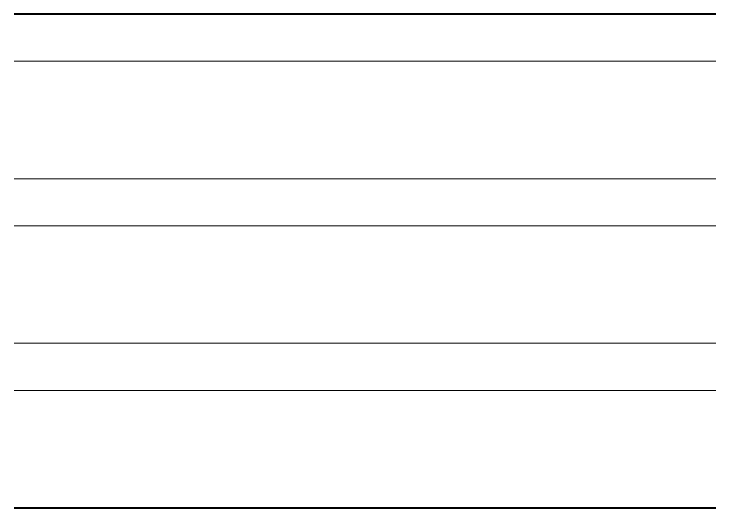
# Model space of a CAD drawing. Header units: inches. Extents: x -14619 to 1971361, y -855114 to -978.
# Drawn here: x -7982.93 to -7953.07, y -16541.51 to -16520.51 of the extents above; entities that cross this region are included whole.
import ezdxf

# ---------------------------------------------------------------- set-up
doc = ezdxf.new("R2010")
doc.units = ezdxf.units.IN
doc.header["$LTSCALE"] = 0.5
doc.header["$MEASUREMENT"] = 0
doc.layers.add('elev 25', color=143, linetype='Continuous', lineweight=20)
doc.layers.add('wall', color=20, linetype='Continuous', lineweight=40)

msp = doc.modelspace()

# ---------------------------------------------------------------- linework, layer by layer
at = {"layer": 'elev 25'}
for p, q in [((-7953.074, -16522.508), (-7982.935, -16522.508)), ((-7953.074, -16527.508), (-7982.935, -16527.508)), ((-7953.074, -16529.508), (-7982.935, -16529.508)), ((-7953.074, -16534.508), (-7982.935, -16534.508)), ((-7953.074, -16536.508), (-7982.935, -16536.508))]:
    msp.add_line(p, q, dxfattribs=at)
at = {"layer": 'wall'}
for p, q in [((-7953.074, -16520.508), (-7982.935, -16520.508)), ((-7982.935, -16541.508), (-7953.074, -16541.508))]:
    msp.add_line(p, q, dxfattribs=at)

doc.saveas('drawing.dxf')
